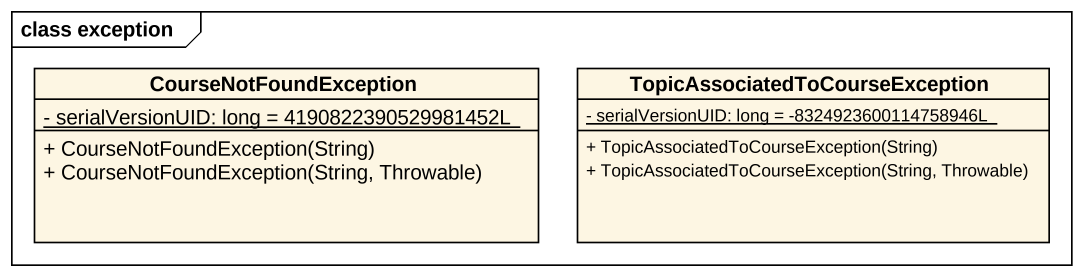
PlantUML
@startuml
mainframe class exception
hide circle
hide empty members
skinparam classAttributeIconSize 0
class CourseNotFoundException {
  {static} - serialVersionUID: long = 4190822390529981452L
  + CourseNotFoundException(String)
  + CourseNotFoundException(String, Throwable)
}
class "TopicAssociatedToCourseException" as TopicAssociatedToCourseExcep {
  {static} - serialVersionUID: long = -8324923600114758946L
  + TopicAssociatedToCourseException(String)
  + TopicAssociatedToCourseException(String, Throwable)
}
@enduml
